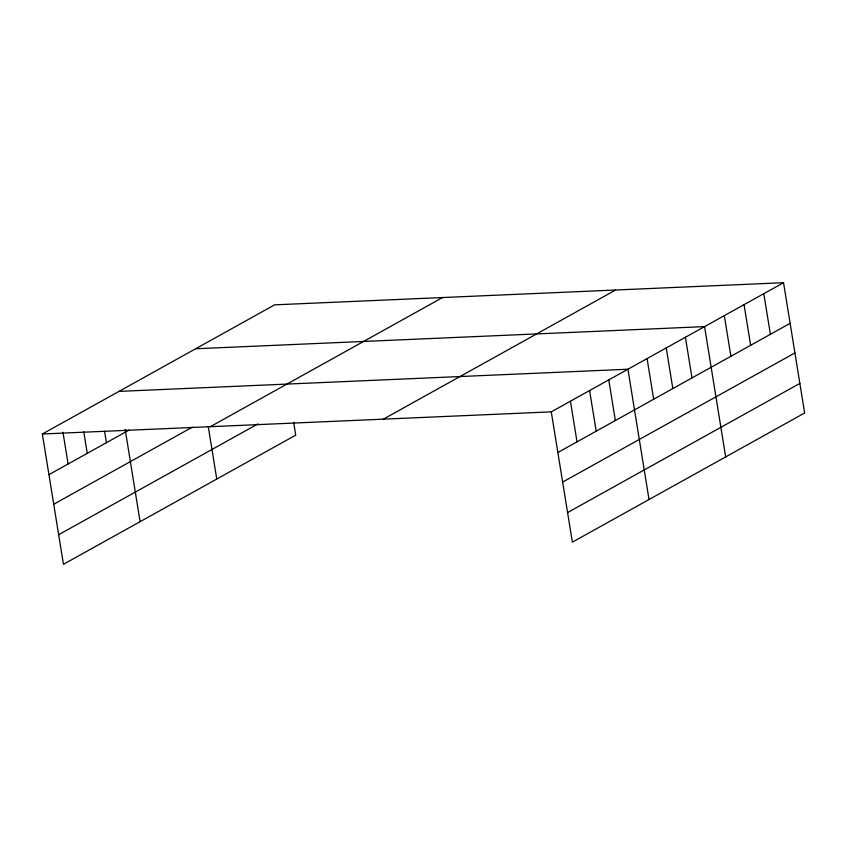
<?xml version="1.0" encoding="UTF-8"?>
<svg xmlns="http://www.w3.org/2000/svg" width="847" height="847" viewBox="0 0 847 847"><rect width="100%" height="100%" fill="white"/><g stroke="black" fill="none" stroke-linecap="round" stroke-linejoin="round"><path stroke-width="1.27" d="M293.644 422.282L295.73 435.146L63.451 564.293L42.35 434.003L274.629 304.846L783.549 282.707L804.65 412.997L572.371 542.154L551.27 411.854L783.549 282.707M48.935 474.648L128.966 430.149M53.721 504.23L192.375 427.142M210.289 426.697L442.568 297.541M58.665 534.711L258.028 423.86M383.331 419.17L615.6 290.013M557.855 452.499L790.135 323.342M562.641 482.081L794.92 352.934M567.585 512.562L799.854 383.416M195.657 348.763L704.577 326.614L725.678 456.904M119.004 391.388L627.923 369.239L649.024 499.529M42.35 434.003L551.27 411.854M763.803 293.676L770.389 334.321M744.058 304.655L750.643 345.301M724.312 315.635L730.897 356.28M685.414 337.275L691.988 377.91M666.25 347.926L672.825 388.572M647.087 358.577L653.672 399.223M608.76 379.89L615.346 420.536M589.597 390.552L596.182 431.187M570.433 401.203L577.019 441.848M208.267 426.613L216.758 479.053M125.176 429.493L140.104 521.678M104.573 431.25L106.426 442.685M83.758 431.748L87.262 453.336M62.953 432.245L68.099 463.997"/></g></svg>
